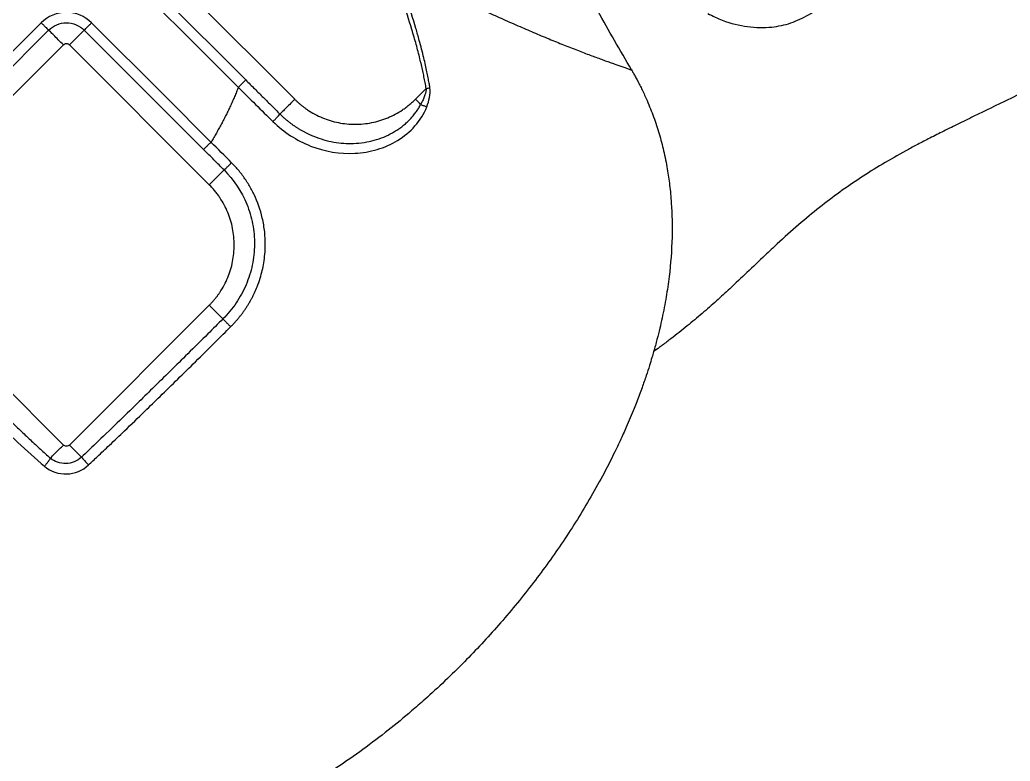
# Model space of a CAD drawing. Extents: x 525 to 613, y 487 to 635.
# Drawn here: x 578.398 to 583.063, y 535.913 to 539.407 of the extents above; entities that cross this region are included whole.
import ezdxf

# ---------------------------------------------------------------- set-up
doc = ezdxf.new("R2010")
doc.units = 0
doc.header["$MEASUREMENT"] = 0
doc.layers.add('1', color=4, linetype='Continuous')
doc.layers.add('STD TEST', color=3, linetype='Continuous')

# ---------------------------------------------------------------- blocks, each defined once
blk = doc.blocks.new('2023 VANGUARD')
at = {"layer": '1', "color": 3, "linetype": 'Continuous', "lineweight": 25}
for p, q in [((10.0742, -52.9996), (10.733, -53.6585)), ((10.0045, -53.0694), (10.5023, -53.5673)), ((9.9696, -53.1042), (10.2701, -53.4047)), ((9.5386, -53.2978), (8.8798, -53.9566)), ((10.1206, -53.6423), (9.7761, -53.2978)), ((9.5735, -53.3326), (8.9147, -53.9914)), ((10.3036, -53.895), (9.7412, -53.3326)), ((9.6432, -53.4023), (8.9844, -54.0612)), ((10.3303, -54.0612), (9.6715, -53.4023)), ((10.4674, -53.6021), (10.2701, -53.4047)), ((10.1206, -53.6423), (10.3385, -53.8602)), ((11.3523, -53.6073), (11.3011, -53.6585)), ((8.9844, -54.6293), (9.6432, -55.2881)), ((10.3303, -54.6293), (9.6715, -55.2881))]:
    blk.add_line(p, q, dxfattribs=at)
for points, knots in [([(12.3195, -53.5201), (12.2659, -53.4277), (12.1682, -53.2592), (12.0772, -53.0868), (12.0361, -53.009)], [0, 0, 0, 0, 0.5484719, 1, 1, 1, 1]), ([(11.3523, -53.6073), (11.3506, -53.5982), (11.3474, -53.5798), (11.3419, -53.5522), (11.336, -53.5242), (11.3296, -53.4958), (11.3197, -53.4543), (11.3051, -53.3988), (11.2786, -53.3073), (11.2493, -53.2177), (11.2178, -53.1278), (11.2014, -53.0831), (11.1928, -53.0593)], [0, 0, 0, 0, 0.0486471, 0.0980023, 0.1480755, 0.1988759, 0.2504125, 0.3721465, 0.500121, 0.7498966, 0.8670546, 1, 1, 1, 1]), ([(11.2127, -53.0517), (11.2209, -53.0555), (11.239, -53.0638), (11.2686, -53.0774), (11.3033, -53.0933), (11.3431, -53.1116), (11.4039, -53.1395), (11.475, -53.1722), (11.5596, -53.2109), (11.6369, -53.246), (11.7173, -53.2821), (11.793, -53.3154), (11.8684, -53.3478), (11.9394, -53.3774), (12.0085, -53.4054), (12.0729, -53.4307), (12.1226, -53.4496), (12.1587, -53.463), (12.1837, -53.4721), (12.2073, -53.4806), (12.2296, -53.4885), (12.2505, -53.4959), (12.2699, -53.5027), (12.2879, -53.509), (12.3046, -53.5148), (12.3145, -53.5183), (12.3195, -53.5201)], [0, 0, 0, 0, 0.017468, 0.03866, 0.063606, 0.092342, 0.124907, 0.196761, 0.249946, 0.316268, 0.375072, 0.439965, 0.500078, 0.563926, 0.624988, 0.688675, 0.749822, 0.778617, 0.807171, 0.83548, 0.863542, 0.891353, 0.918908, 0.946204, 0.973236, 1, 1, 1, 1]), ([(11.3699, -53.6043), (11.3687, -53.5969), (11.366, -53.5812), (11.3613, -53.5561), (11.3557, -53.5279), (11.3489, -53.4966), (11.3375, -53.447), (11.3225, -53.3893), (11.2962, -53.2971), (11.2672, -53.2067), (11.2358, -53.116), (11.2196, -53.0709), (11.2127, -53.0518)], [0, 0, 0, 0, 0.038819, 0.083244, 0.13326, 0.188853, 0.250017, 0.398777, 0.49982, 0.749841, 0.894044, 1, 1, 1, 1]), ([(12.6789, -53.2541), (12.7017, -53.2653), (12.7659, -53.2967), (12.8671, -53.3193), (12.9746, -53.3223), (13.0704, -53.3016), (13.1554, -53.2626), (13.2351, -53.2035), (13.3029, -53.1316), (13.3414, -53.0738), (13.3579, -53.049)], [0, 0, 0, 0, 0.083701, 0.234677, 0.387172, 0.513529, 0.640773, 0.770799, 0.901788, 1, 1, 1, 1]), ([(9.7761, -53.2978), (9.7447, -53.2664), (9.7017, -53.2486), (9.6131, -53.2486), (9.5697, -53.2666), (9.5386, -53.2978)], [0, 0, 0, 0, 0.5, 0.5, 1, 1, 1, 1]), ([(14.8929, -53.2433), (14.8908, -53.2711), (14.8863, -53.329), (14.879, -53.4197), (14.8705, -53.5195), (14.8618, -53.6156), (14.8435, -53.8096), (14.8169, -54.0623), (14.7777, -54.3823), (14.7403, -54.6481), (14.701, -54.897), (14.6617, -55.1203), (14.6205, -55.3313), (14.5783, -55.5282), (14.5329, -55.722), (14.4638, -55.99), (14.385, -56.2534), (14.2947, -56.51), (14.2198, -56.7021), (14.1348, -56.8957), (14.0452, -57.0749), (13.9598, -57.2264), (13.8738, -57.3632), (13.7813, -57.4946), (13.6817, -57.619), (13.5807, -57.7297), (13.4349, -57.8689), (13.2346, -58.0193), (13.007, -58.1333), (12.8174, -58.1964), (12.6664, -58.2311), (12.5366, -58.2485), (12.4435, -58.2546), (12.3957, -58.2562), (12.3715, -58.2566), (12.3578, -58.2567), (12.3511, -58.2567), (12.3479, -58.2567)], [0, 0, 0, 0, 0.013614, 0.028447, 0.044506, 0.062605, 0.075647, 0.139822, 0.186901, 0.233484, 0.271242, 0.310292, 0.344523, 0.376572, 0.408926, 0.442058, 0.512194, 0.543559, 0.575357, 0.6132, 0.647147, 0.673455, 0.698373, 0.726245, 0.752095, 0.776344, 0.799463, 0.850632, 0.898039, 0.922947, 0.947916, 0.973436, 0.986637, 0.993348, 0.99673, 0.99842, 1, 1, 1, 1]), ([(14.893, -53.2433), (14.8649, -53.2588), (14.8129, -53.2875), (14.7411, -53.3267), (14.6818, -53.3589), (14.6351, -53.3841), (14.6009, -53.4025), (14.5545, -53.4274), (14.4925, -53.4601), (14.4113, -53.5023), (14.3323, -53.5426), (14.2622, -53.5779), (14.1825, -53.6169), (14.075, -53.6694), (13.9592, -53.7254), (13.8554, -53.776), (13.7837, -53.8116), (13.7195, -53.8441), (13.6628, -53.8735), (13.5905, -53.9123), (13.5024, -53.9627), (13.3987, -54.0275), (13.3, -54.0952), (13.2031, -54.1688), (13.1049, -54.2504), (13.02, -54.3264), (12.9391, -54.4026), (12.865, -54.4734), (12.7888, -54.5456), (12.7185, -54.6102), (12.6517, -54.6688), (12.5802, -54.7285), (12.5178, -54.7778), (12.4741, -54.8107), (12.4469, -54.8308), (12.433, -54.8409), (12.4237, -54.8476)], [0, 0, 0, 0, 0.033221, 0.061485, 0.084794, 0.103148, 0.116551, 0.125002, 0.157697, 0.189427, 0.220194, 0.25, 0.271279, 0.312946, 0.375001, 0.40568, 0.43352, 0.45852, 0.480682, 0.500006, 0.543671, 0.585331, 0.624998, 0.664715, 0.70638, 0.750001, 0.77483, 0.812499, 0.847785, 0.874999, 0.904179, 0.934014, 0.966124, 0.98284, 0.988485, 1, 1, 1, 1]), ([(9.5386, -53.2978), (9.5424, -53.3016), (9.5465, -53.3056), (9.5543, -53.3135), (9.5582, -53.3173), (9.5647, -53.3239), (9.5675, -53.3266), (9.5716, -53.3307), (9.5729, -53.332), (9.5735, -53.3326)], [0, 0, 0, 0, 0.25, 0.25, 0.5, 0.5, 0.75, 0.75, 1, 1, 1, 1]), ([(9.5735, -53.3326), (9.5955, -53.3106), (9.6261, -53.2979), (9.6887, -53.2979), (9.7191, -53.3105), (9.7412, -53.3326)], [0, 0, 0, 0, 0.5, 0.5, 1, 1, 1, 1]), ([(9.7412, -53.3326), (9.7418, -53.332), (9.7431, -53.3307), (9.7472, -53.3266), (9.75, -53.3239), (9.7565, -53.3173), (9.7604, -53.3135), (9.7682, -53.3056), (9.7723, -53.3016), (9.7761, -53.2978)], [0, 0, 0, 0, 0.25, 0.25, 0.5, 0.5, 0.75, 0.75, 1, 1, 1, 1]), ([(9.6432, -53.4023), (9.6349, -53.3941), (9.6267, -53.3858), (9.6111, -53.3703), (9.6039, -53.363), (9.5912, -53.3504), (9.5859, -53.345), (9.5777, -53.3368), (9.5749, -53.334), (9.5735, -53.3326)], [0, 0, 0, 0, 0.25, 0.25, 0.5, 0.5, 0.75, 0.75, 1, 1, 1, 1]), ([(9.6715, -53.4023), (9.6789, -53.3949), (9.6868, -53.387), (9.7023, -53.3715), (9.7099, -53.3639), (9.7232, -53.3506), (9.7289, -53.3449), (9.7372, -53.3366), (9.7399, -53.3339), (9.7412, -53.3326)], [0, 0, 0, 0, 0.25, 0.25, 0.5, 0.5, 0.75, 0.75, 1, 1, 1, 1]), ([(9.6715, -53.4023), (9.6708, -53.4017), (9.6696, -53.4006), (9.6674, -53.3991), (9.6646, -53.3978), (9.6613, -53.3967), (9.6574, -53.3964), (9.6534, -53.3967), (9.6497, -53.3979), (9.6461, -53.3997), (9.6442, -53.4015), (9.6432, -53.4023)], [0, 0, 0, 0, 0.083478, 0.166388, 0.250171, 0.374789, 0.500105, 0.62472, 0.750039, 0.874841, 1, 1, 1, 1]), ([(12.3195, -53.5201), (12.3225, -53.5252), (12.3287, -53.536), (12.3383, -53.5531), (12.3484, -53.5719), (12.3591, -53.5925), (12.3701, -53.6149), (12.3815, -53.6392), (12.4003, -53.6813), (12.4244, -53.7417), (12.4504, -53.8206), (12.472, -53.9024), (12.4882, -53.9832), (12.5001, -54.0656), (12.5099, -54.1729), (12.5127, -54.3172), (12.5017, -54.4651), (12.4831, -54.5917), (12.4675, -54.6727), (12.4523, -54.7393), (12.4392, -54.7921), (12.429, -54.8286), (12.4237, -54.8476)], [0, 0, 0, 0, 0.01295, 0.027222, 0.042812, 0.059715, 0.077928, 0.097445, 0.118262, 0.178755, 0.239794, 0.299892, 0.364158, 0.420291, 0.482168, 0.600353, 0.736253, 0.806956, 0.880779, 0.916941, 0.956684, 1, 1, 1, 1]), ([(10.4675, -53.6021), (10.4646, -53.6093), (10.4589, -53.6239), (10.4498, -53.6455), (10.4404, -53.6671), (10.4306, -53.6887), (10.4204, -53.7103), (10.4099, -53.7318), (10.3989, -53.7533), (10.3876, -53.7748), (10.3759, -53.7962), (10.3639, -53.8176), (10.3514, -53.839), (10.3429, -53.8531), (10.3386, -53.8602)], [0, 0, 0, 0, 0.080867, 0.162121, 0.24378, 0.325865, 0.408392, 0.491382, 0.574851, 0.658818, 0.743299, 0.828312, 0.913873, 1, 1, 1, 1]), ([(10.5023, -53.5673), (10.5017, -53.5679), (10.5004, -53.5692), (10.4964, -53.5732), (10.4936, -53.576), (10.487, -53.5826), (10.4832, -53.5864), (10.4753, -53.5943), (10.4713, -53.5983), (10.4675, -53.6021)], [0, 0, 0, 0, 0.25, 0.25, 0.5, 0.5, 0.75, 0.75, 1, 1, 1, 1]), ([(10.5023, -53.5673), (10.5163, -53.5812), (10.5439, -53.6088), (10.5848, -53.6496), (10.6246, -53.6892), (10.6507, -53.7151), (10.6636, -53.7279)], [0, 0, 0, 0, 0.260796, 0.514389, 0.760787, 1, 1, 1, 1]), ([(11.3523, -53.6073), (11.3522, -53.609), (11.352, -53.6123), (11.3514, -53.6173), (11.3505, -53.6224), (11.3495, -53.6267), (11.3482, -53.6317), (11.3462, -53.6381), (11.3419, -53.6498), (11.3354, -53.6653), (11.3292, -53.6773), (11.326, -53.6834)], [0, 0, 0, 0, 0.060878, 0.122779, 0.185815, 0.250023, 0.288382, 0.374677, 0.499775, 0.747258, 1, 1, 1, 1]), ([(11.3549, -53.694), (11.3604, -53.6797), (11.365, -53.6651), (11.371, -53.6349), (11.3725, -53.6196), (11.3699, -53.6043)], [0, 0, 0, 0, 0.5, 0.5, 1, 1, 1, 1]), ([(10.6306, -53.7633), (10.6818, -53.8135), (10.742, -53.8526), (10.874, -53.9046), (10.9457, -53.917), (11.052, -53.9112), (11.0868, -53.9053), (11.1552, -53.8849), (11.1876, -53.8707), (11.2784, -53.815), (11.3292, -53.7608), (11.3549, -53.694)], [0, 0, 0, 0, 0.25, 0.25, 0.5, 0.5, 0.625, 0.625, 0.75, 0.75, 1, 1, 1, 1]), ([(10.733, -53.6585), (10.7249, -53.6666), (10.7168, -53.6747), (10.7015, -53.69), (10.6943, -53.6972), (10.6818, -53.7097), (10.6764, -53.7151), (10.6681, -53.7234), (10.6652, -53.7263), (10.6636, -53.7279)], [0, 0, 0, 0, 0.25, 0.25, 0.5, 0.5, 0.75, 0.75, 1, 1, 1, 1]), ([(10.6636, -53.7279), (10.6671, -53.7313), (10.6739, -53.7379), (10.6846, -53.7476), (10.6954, -53.7568), (10.7064, -53.7657), (10.7175, -53.7741), (10.7289, -53.7822), (10.7403, -53.7899), (10.7518, -53.7972), (10.7635, -53.8041), (10.7753, -53.8107), (10.7871, -53.8168), (10.799, -53.8226), (10.8109, -53.828), (10.8491, -53.844), (10.9152, -53.8629), (10.9961, -53.8686), (11.0599, -53.8626), (11.1074, -53.8524), (11.1519, -53.8373), (11.1869, -53.8205), (11.2134, -53.8047), (11.2325, -53.7915), (11.2502, -53.7774), (11.2665, -53.7628), (11.2813, -53.7476), (11.2947, -53.7319), (11.3065, -53.716), (11.3171, -53.6999), (11.3231, -53.6888), (11.326, -53.6834)], [0, 0, 0, 0, 0.018786, 0.03743, 0.05593, 0.074286, 0.092499, 0.110569, 0.128494, 0.146276, 0.163913, 0.181406, 0.198754, 0.215957, 0.233016, 0.249929, 0.377571, 0.499484, 0.564973, 0.62848, 0.689953, 0.749343, 0.780781, 0.81132, 0.840957, 0.869694, 0.897532, 0.924475, 0.950528, 0.9757, 1, 1, 1, 1]), ([(10.733, -53.6585), (10.7361, -53.6616), (10.7424, -53.6677), (10.7522, -53.6765), (10.7622, -53.685), (10.7725, -53.6932), (10.783, -53.701), (10.801, -53.7135), (10.8274, -53.7293), (10.8631, -53.7462), (10.9003, -53.7595), (10.9513, -53.7722), (11.0171, -53.7787), (11.0828, -53.7722), (11.1339, -53.7595), (11.1711, -53.7462), (11.2068, -53.7293), (11.235, -53.7124), (11.2565, -53.6972), (11.272, -53.6851), (11.287, -53.6722), (11.2964, -53.6631), (11.3011, -53.6585)], [0, 0, 0, 0, 0.020878, 0.041713, 0.062527, 0.083344, 0.104185, 0.125072, 0.187569, 0.2501, 0.312596, 0.375127, 0.500003, 0.62488, 0.687376, 0.749907, 0.812404, 0.874935, 0.906232, 0.937459, 0.968689, 1, 1, 1, 1]), ([(11.326, -53.6834), (11.3307, -53.6848), (11.3356, -53.6865), (11.3455, -53.6901), (11.3504, -53.6921), (11.3549, -53.694)], [0, 0, 0, 0, 0.5, 0.5, 1, 1, 1, 1]), ([(10.6306, -53.7633), (10.6343, -53.7595), (10.6382, -53.7556), (10.6457, -53.7478), (10.6493, -53.744), (10.6555, -53.7374), (10.658, -53.7345), (10.6618, -53.7302), (10.663, -53.7287), (10.6636, -53.7279)], [0, 0, 0, 0, 0.25, 0.25, 0.5, 0.5, 0.75, 0.75, 1, 1, 1, 1]), ([(10.3386, -53.8602), (10.3348, -53.864), (10.3307, -53.8681), (10.3228, -53.8759), (10.319, -53.8797), (10.3124, -53.8863), (10.3096, -53.8891), (10.3055, -53.8931), (10.3042, -53.8944), (10.3036, -53.895)], [0, 0, 0, 0, 0.25, 0.25, 0.5, 0.5, 0.75, 0.75, 1, 1, 1, 1]), ([(10.3999, -53.9916), (10.3842, -53.9757), (10.3521, -53.9435), (10.32, -53.9114), (10.3036, -53.895)], [0, 0, 0, 0, 0.490772, 1, 1, 1, 1]), ([(10.3999, -53.9916), (10.4007, -53.991), (10.4021, -53.9897), (10.4063, -53.9858), (10.4092, -53.9831), (10.4159, -53.9766), (10.4198, -53.9729), (10.4277, -53.9651), (10.4318, -53.9611), (10.4356, -53.9573)], [0, 0, 0, 0, 0.25, 0.25, 0.5, 0.5, 0.75, 0.75, 1, 1, 1, 1]), ([(10.4312, -54.7308), (10.4348, -54.7272), (10.4419, -54.72), (10.4522, -54.7088), (10.4622, -54.6975), (10.4719, -54.6858), (10.4812, -54.674), (10.4902, -54.6618), (10.4989, -54.6495), (10.5072, -54.6368), (10.5153, -54.624), (10.5229, -54.6108), (10.5303, -54.5975), (10.5372, -54.584), (10.546, -54.5658), (10.5577, -54.5386), (10.5701, -54.5033), (10.5803, -54.4658), (10.5906, -54.4143), (10.596, -54.3536), (10.5926, -54.2824), (10.5789, -54.2011), (10.5556, -54.1344), (10.5299, -54.0839), (10.5168, -54.061), (10.5026, -54.0387), (10.4874, -54.0171), (10.4711, -53.9963), (10.454, -53.9762), (10.4417, -53.9636), (10.4356, -53.9573)], [0, 0, 0, 0, 0.017693, 0.035333, 0.052932, 0.070504, 0.088062, 0.105618, 0.123186, 0.140788, 0.158433, 0.176104, 0.193783, 0.21145, 0.229088, 0.264535, 0.314686, 0.359346, 0.400421, 0.497836, 0.571317, 0.648869, 0.785089, 0.815733, 0.846439, 0.877182, 0.907936, 0.938674, 0.96937, 1, 1, 1, 1]), ([(10.3303, -54.0612), (10.3385, -54.053), (10.3468, -54.0447), (10.3622, -54.0293), (10.3694, -54.0221), (10.382, -54.0095), (10.3874, -54.0041), (10.3956, -53.9959), (10.3985, -53.993), (10.3999, -53.9916)], [0, 0, 0, 0, 0.25, 0.25, 0.5, 0.5, 0.75, 0.75, 1, 1, 1, 1]), ([(10.3999, -53.9916), (10.4457, -54.0375), (10.4826, -54.0933), (10.5192, -54.183), (10.5284, -54.214), (10.5407, -54.278), (10.5436, -54.3105), (10.5431, -54.3752), (10.5396, -54.4078), (10.5263, -54.4716), (10.5166, -54.5025), (10.4912, -54.5623), (10.4754, -54.5914), (10.4389, -54.6454), (10.4181, -54.6705), (10.3947, -54.6937)], [0, 0, 0, 0, 0.25, 0.25, 0.375, 0.375, 0.5, 0.5, 0.625, 0.625, 0.75, 0.75, 0.875, 0.875, 1, 1, 1, 1]), ([(10.3303, -54.6293), (10.3334, -54.6262), (10.3395, -54.6199), (10.3484, -54.6102), (10.3569, -54.6001), (10.365, -54.5899), (10.3729, -54.5793), (10.3853, -54.5613), (10.4011, -54.5349), (10.418, -54.4992), (10.4313, -54.462), (10.4441, -54.411), (10.4506, -54.3452), (10.4441, -54.2795), (10.4313, -54.2284), (10.418, -54.1913), (10.4011, -54.1556), (10.3842, -54.1273), (10.3691, -54.1058), (10.3569, -54.0903), (10.3441, -54.0753), (10.3349, -54.0659), (10.3303, -54.0612)], [0, 0, 0, 0, 0.020878, 0.041713, 0.062527, 0.083344, 0.104185, 0.125072, 0.187569, 0.2501, 0.312596, 0.375127, 0.500003, 0.62488, 0.687376, 0.749907, 0.812404, 0.874935, 0.906232, 0.937459, 0.968689, 1, 1, 1, 1]), ([(10.3303, -54.6293), (10.3438, -54.6428), (10.3573, -54.6563), (10.38, -54.679), (10.3892, -54.6882), (10.3947, -54.6937)], [0, 0, 0, 0, 0.5, 0.5, 1, 1, 1, 1]), ([(10.3947, -54.6937), (10.3711, -54.7172), (10.3161, -54.772), (10.2057, -54.8813), (10.0947, -54.9907), (9.9837, -55.0993), (9.8941, -55.1865), (9.8067, -55.2708), (9.7505, -55.3244), (9.7287, -55.3453)], [0, 0, 0, 0, 0.107235, 0.250005, 0.500002, 0.608923, 0.749996, 0.902546, 1, 1, 1, 1]), ([(10.3947, -54.6937), (10.3962, -54.6952), (10.3981, -54.6972), (10.4031, -54.7024), (10.4062, -54.7055), (10.4129, -54.7123), (10.4166, -54.7161), (10.424, -54.7236), (10.4277, -54.7273), (10.4312, -54.7308)], [0, 0, 0, 0, 0.25, 0.25, 0.5, 0.5, 0.75, 0.75, 1, 1, 1, 1]), ([(9.7615, -55.3822), (9.7756, -55.3689), (9.8086, -55.338), (9.8651, -55.2845), (9.9397, -55.2132), (10.0192, -55.1365), (10.1308, -55.028), (10.2418, -54.9187), (10.3525, -54.8091), (10.4077, -54.7542), (10.4312, -54.7308)], [0, 0, 0, 0, 0.061999, 0.14534, 0.250009, 0.393498, 0.499996, 0.749989, 0.893702, 1, 1, 1, 1]), ([(12.4237, -54.8476), (12.421, -54.8569), (12.4147, -54.8789), (12.4031, -54.9166), (12.3877, -54.964), (12.368, -55.0209), (12.3486, -55.0728), (12.3242, -55.1349), (12.2984, -55.1964), (12.2677, -55.2643), (12.2126, -55.38), (12.124, -55.545), (11.9922, -55.7541), (11.8491, -55.9516), (11.6967, -56.1368), (11.5291, -56.3172), (11.3899, -56.4495), (11.2688, -56.5552), (11.1337, -56.6664), (10.9671, -56.7877), (10.7876, -56.9009), (10.6119, -57.0001), (10.4498, -57.0776), (10.3054, -57.1356), (10.2062, -57.1715), (10.1027, -57.2044), (9.9881, -57.2353), (9.873, -57.2605), (9.7794, -57.276), (9.7094, -57.285), (9.6617, -57.2901), (9.614, -57.2942), (9.5662, -57.2973), (9.5343, -57.2984), (9.5184, -57.299)], [0, 0, 0, 0, 0.007263, 0.017114, 0.029557, 0.044597, 0.062243, 0.071059, 0.094518, 0.112219, 0.126818, 0.190429, 0.252155, 0.311486, 0.372511, 0.431107, 0.495021, 0.515498, 0.550848, 0.625323, 0.668638, 0.708635, 0.775184, 0.801843, 0.824142, 0.853483, 0.88237, 0.912175, 0.940818, 0.952666, 0.964506, 0.976339, 0.98817, 1, 1, 1, 1]), ([(9.1036, -54.888), (9.1171, -54.9015), (9.1439, -54.9282), (9.1838, -54.968), (9.2234, -55.0073), (9.2626, -55.0461), (9.3014, -55.0843), (9.3439, -55.126), (9.39, -55.1708), (9.4392, -55.2181), (9.4874, -55.2638), (9.5346, -55.3076), (9.566, -55.3359), (9.5815, -55.3499)], [0, 0, 0, 0, 0.085747, 0.17052, 0.254325, 0.337167, 0.419052, 0.499986, 0.60577, 0.708647, 0.808633, 0.905744, 1, 1, 1, 1]), ([(9.0688, -54.9229), (9.148, -55.0026), (9.2274, -55.082), (9.3882, -55.2385), (9.4694, -55.3157), (9.5541, -55.3881)], [0, 0, 0, 0, 0.5, 0.5, 1, 1, 1, 1]), ([(9.5815, -55.3499), (9.5876, -55.3438), (9.5966, -55.3347), (9.6182, -55.3132), (9.6307, -55.3007), (9.6432, -55.2881)], [0, 0, 0, 0, 0.5, 0.5, 1, 1, 1, 1]), ([(9.6715, -55.2881), (9.6678, -55.2919), (9.6626, -55.294), (9.6521, -55.294), (9.6469, -55.2919), (9.6432, -55.2881)], [0, 0, 0, 0, 0.5, 0.5, 1, 1, 1, 1]), ([(9.6715, -55.2881), (9.6826, -55.2992), (9.6937, -55.3103), (9.7135, -55.3301), (9.7221, -55.3388), (9.7287, -55.3453)], [0, 0, 0, 0, 0.5, 0.5, 1, 1, 1, 1]), ([(9.5815, -55.3499), (9.5805, -55.3519), (9.5791, -55.3544), (9.5755, -55.3602), (9.5734, -55.3634), (9.5684, -55.3703), (9.5657, -55.3739), (9.5599, -55.3812), (9.557, -55.3847), (9.5541, -55.3881)], [0, 0, 0, 0, 0.25, 0.25, 0.5, 0.5, 0.75, 0.75, 1, 1, 1, 1]), ([(9.7287, -55.3453), (9.7089, -55.3637), (9.6824, -55.3747), (9.6286, -55.3764), (9.6019, -55.3673), (9.5815, -55.3499)], [0, 0, 0, 0, 0.5, 0.5, 1, 1, 1, 1]), ([(9.7287, -55.3453), (9.7319, -55.3494), (9.737, -55.3552), (9.7488, -55.3685), (9.7555, -55.3758), (9.7615, -55.3822)], [0, 0, 0, 0, 0.5, 0.5, 1, 1, 1, 1]), ([(9.5541, -55.3881), (9.5832, -55.413), (9.6209, -55.4259), (9.6967, -55.4235), (9.7338, -55.4081), (9.7615, -55.3822)], [0, 0, 0, 0, 0.5, 0.5, 1, 1, 1, 1]), ([(9.5169, -57.2985), (9.5137, -57.2974), (9.5072, -57.2951), (9.4971, -57.2914), (9.4868, -57.2874), (9.4762, -57.2831), (9.4653, -57.2785), (9.4541, -57.2735), (9.4426, -57.2683), (9.4309, -57.2627), (9.4188, -57.2568), (9.4064, -57.2506), (9.3938, -57.2441), (9.3609, -57.2267), (9.304, -57.1943), (9.2204, -57.1418), (9.1303, -57.0809), (9.0376, -57.0144), (8.9392, -56.9406), (8.8047, -56.8356), (8.6643, -56.7205), (8.5191, -56.5978), (8.4091, -56.5032), (8.2947, -56.4038), (8.2035, -56.3239), (8.1337, -56.2628), (8.088, -56.2228), (8.0409, -56.1815), (7.9922, -56.139), (7.959, -56.1101), (7.9423, -56.0954)], [0, 0, 0, 0, 0.009997, 0.020069, 0.030216, 0.04044, 0.05074, 0.061117, 0.07157, 0.0821, 0.092707, 0.10339, 0.114151, 0.124989, 0.185957, 0.250014, 0.310882, 0.374971, 0.435603, 0.500003, 0.624986, 0.685509, 0.750017, 0.810715, 0.874991, 0.898671, 0.923019, 0.948026, 0.973689, 1, 1, 1, 1])]:
    blk.add_open_spline(points, degree=3, knots=knots, dxfattribs=at)
for points in [[(10.4674, -53.6021), (10.5216, -53.6559), (10.576, -53.7097), (10.6306, -53.7633)], [(11.3523, -53.6073), (11.3583, -53.6063), (11.3644, -53.6052), (11.3699, -53.6043)], [(11.326, -53.6834), (11.3181, -53.6754), (11.3096, -53.667), (11.3011, -53.6585)], [(10.4356, -53.9573), (10.4033, -53.9248), (10.3709, -53.8925), (10.3385, -53.8602)]]:
    blk.add_open_spline(points, degree=3, dxfattribs=at)
blk = doc.blocks.new('2026 Vanguard')
at = {"layer": 'STD TEST', "color": 1}
blk.add_blockref('2023 VANGUARD', (44.1613, 88.209), dxfattribs=at)

msp = doc.modelspace()

# ---------------------------------------------------------------- block references
at = {"layer": '1'}
msp.add_blockref('2026 Vanguard', (524.7985, 504.4821), dxfattribs=at)

doc.saveas('drawing.dxf')
